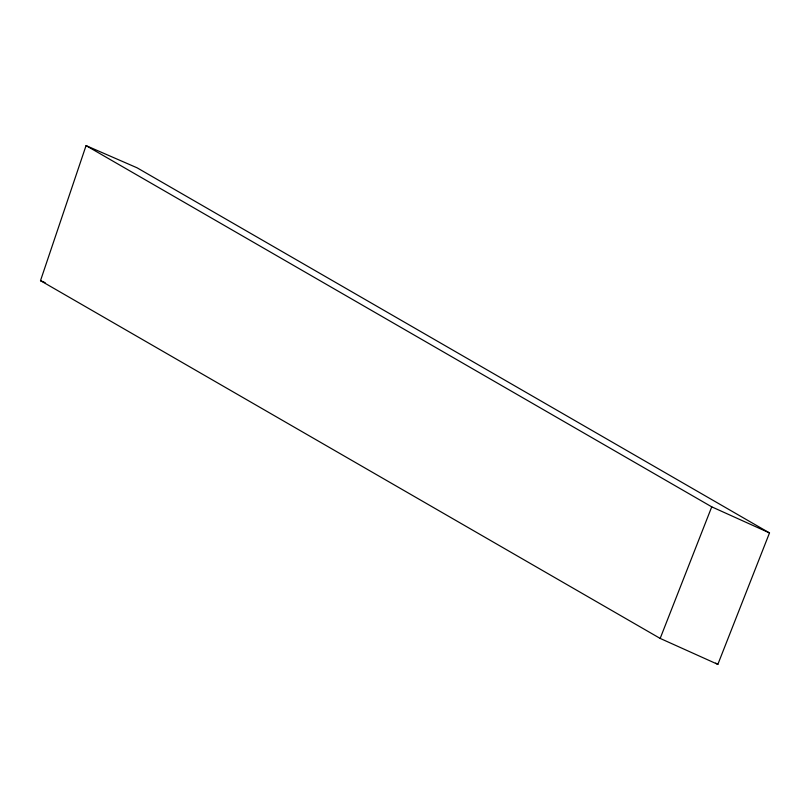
<?xml version="1.0" encoding="UTF-8"?>
<svg xmlns="http://www.w3.org/2000/svg" width="810" height="810" viewBox="0 0 810 810"><rect width="100%" height="100%" fill="white"/><g stroke="black" fill="none" stroke-linecap="round" stroke-linejoin="round"><path stroke-width="1.21" d="M40.5 280.655L86.062 145.618L137.103 167.822L769.5 532.929L717.852 664.382L660.17 638.422L40.5 280.655L45.137 282.67M660.17 638.422L711.747 506.847L86.062 145.618M711.747 506.847L769.5 532.929M715.665 663.117L717.852 664.382"/></g></svg>
